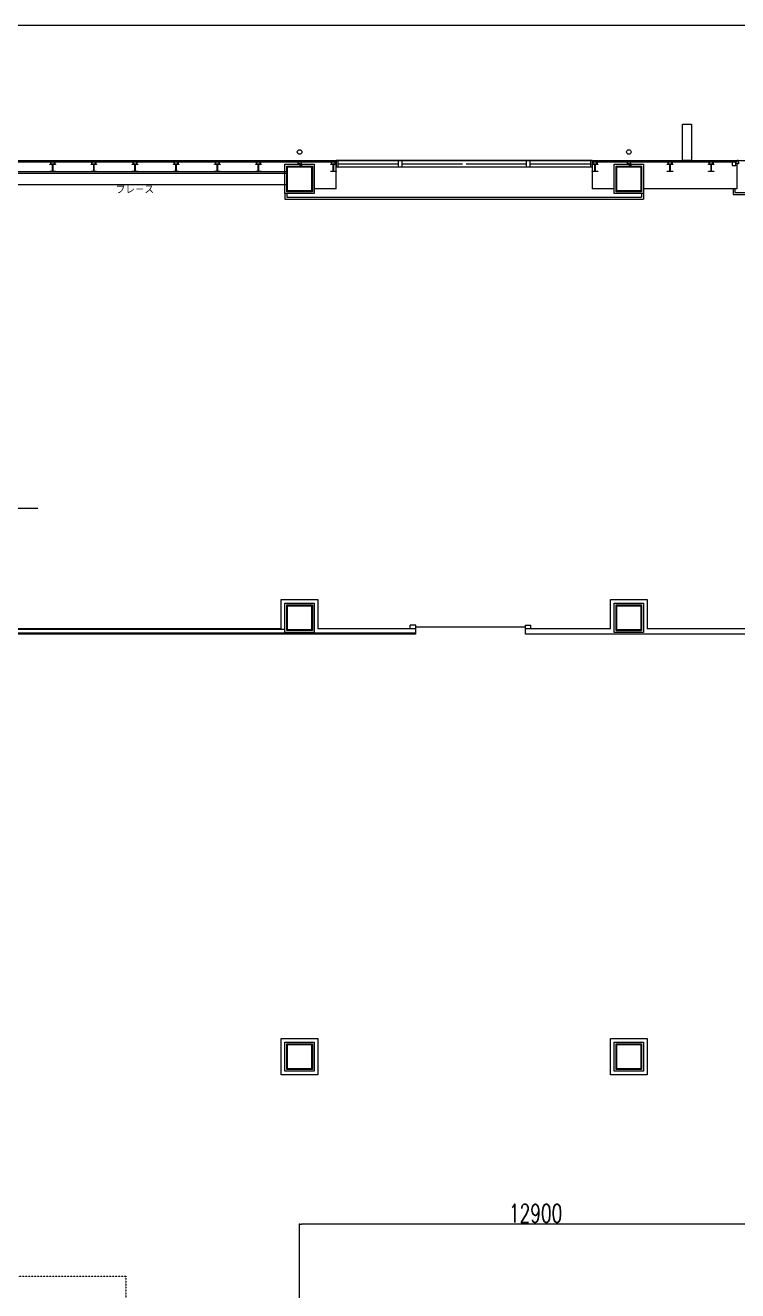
# Model space of a CAD drawing. Extents: x 225000 to 2157367, y 208400 to 840900.
# Drawn here: x 491429 to 510901, y 422802 to 457402 of the extents above; entities that cross this region are included whole.
import ezdxf
from ezdxf.enums import TextEntityAlignment as Align

# ---------------------------------------------------------------- set-up
doc = ezdxf.new("R2010")
doc.units = 0
doc.header["$LTSCALE"] = 10
for name, pattern in [('Data Center Layout_L20$0$CENTER', [2, 1.25, -0.25, 0.25, -0.25]), ('Data Center Layout_L20$0$DOTK1', [0.1, 0.05, -0.05]), ('Data Center Layout_L20$0$PHANTOMK2', [2.082, 1.667, -0.083, 0.083, -0.083, 0.083, -0.083])]:
    doc.linetypes.add(name, pattern=pattern)
for name, color, linetype, lineweight in [('Data Center Layout_L20$0$ARC', 252, 'Continuous', 0), ('Data Center Layout_L20$0$K-SIN', 252, 'Data Center Layout_L20$0$CENTER', 9), ('Data Center Layout_L20$0$STEEL1', 252, 'Continuous', 0), ('Data Center Layout_L20$0$SUGATA3', 252, 'Continuous', 0)]:
    doc.layers.add(name, color=color, linetype=linetype, lineweight=lineweight)
doc.layers.add('Data Center Layout_L20$0$MACHINE-DIM', color=252, linetype='Continuous')
doc.styles.add('Data Center Layout_L20$0$ATS', font='monotxt', dxfattribs={"bigfont": 'BIGFONT'})
doc.styles.add('Data Center Layout_L20$0$型式1', font='simplex.shx', dxfattribs={"width": 0.68, "bigfont": 'chineset.shx'})
doc.dimstyles.new('Data Center Layout_L20$0$DIM-50-00', dxfattribs={"dimscale": 0, "dimtxt": 150, "dimasz": 50, "dimexe": 0, "dimexo": 0.1, "dimgap": 50, "dimtad": 1, "dimdec": 1, "dimdsep": 46, "dimtxsty": 'Data Center Layout_L20$0$型式1', "dimblk": 'Data Center Layout_L20$0$_Dot', "dimcen": 0, "dimclrd": 256, "dimclre": 256, "dimclrt": 256, "dimadec": 0, "dimazin": 0, "dimtfac": 0.8, "dimtdec": 1, "dimtmove": 2, "dimatfit": 3, "dimldrblk": 'Data Center Layout_L20$0$_ArchTick', "dimfxl": 1, "dimtolj": 1, "dimlwd": 13, "dimlwe": 9, "dimarcsym": 0})

# ---------------------------------------------------------------- blocks, each defined once
blk = doc.blocks.new('Data Center Layout_L20$0$_Dot')
at = {"layer": 'Data Center Layout_L20$0$MACHINE-DIM', "color": 0, "lineweight": -2}
blk.add_line((-0.5, 0), (-1, 0), dxfattribs=at)
at = {"layer": 'Data Center Layout_L20$0$MACHINE-DIM', "color": 0, "const_width": 0.5}
blk.add_lwpolyline([(-0.25, 0, 1), (0.25, 0, 1)], format="xyb", close=True, dxfattribs=at)
blk = doc.blocks.new('*D112')
at = {"layer": 'Data Center Layout_L20$0$STEEL1', "lineweight": 9, "transparency": 16777216}
for p, q in [((498926, 222602), (498926, 224619)), ((511826, 222602), (511826, 224619))]:
    blk.add_line(p, q, dxfattribs=at)
at = {"layer": 'Data Center Layout_L20$0$STEEL1', "lineweight": 13, "transparency": 16777216}
blk.add_line((511776, 224619), (498976, 224619), dxfattribs=at)
at = {"layer": 'DEFPOINTS', "color": 0, "transparency": 16777216}
for p in [(498926, 224619), (498926, 222602), (511826, 222602)]:
    blk.add_point(p, dxfattribs=at)
at = {"layer": 'Data Center Layout_L20$0$STEEL1', "lineweight": 13, "transparency": 16777216, "xscale": 50, "yscale": 50, "zscale": 50, "rotation": 180}
blk.add_blockref('Data Center Layout_L20$0$_Dot', (498926, 224619), dxfattribs=at)
at = {"layer": 'Data Center Layout_L20$0$STEEL1', "lineweight": 13, "transparency": 16777216, "xscale": 50, "yscale": 50, "zscale": 50}
blk.add_blockref('Data Center Layout_L20$0$_Dot', (511826, 224619), dxfattribs=at)
at = {"layer": 'Data Center Layout_L20$0$STEEL1', "transparency": 16777216, "insert": (505376, 224919), "char_height": 500, "attachment_point": 5, "style": 'Data Center Layout_L20$0$型式1'}
blk.add_mtext('\\A1;12900', dxfattribs=at)
blk = doc.blocks.new('Data Center Layout_L20$0$_ArchTick')
at = {"layer": 'Data Center Layout_L20$0$MACHINE-DIM', "color": 0, "const_width": 0.15}
blk.add_lwpolyline([(-0.5, -0.5), (0.5, 0.5)], dxfattribs=at)
blk = doc.blocks.new('Data Center Layout_L20')
at = {"layer": 'Data Center Layout_L20$0$ARC'}
for p, q in [((472395.59, 253702.31), (499925.59, 253702.31)), ((472395.59, 253667.31), (499925.59, 253667.31)), ((506925.59, 253702.31), (499925.59, 253702.31)), ((499925.59, 252927.31), (499925.59, 253702.31)), ((499925.59, 253702.31), (499925.59, 253532.31)), ((499975.59, 253702.31), (499975.59, 253532.31)), ((501625.59, 253532.31), (501625.59, 253702.31)), ((501725.59, 253532.31), (501725.59, 253702.31)), ((505125.59, 253532.31), (505125.59, 253702.31)), ((505225.59, 253532.31), (505225.59, 253702.31)), ((506875.59, 253702.31), (506875.59, 253532.31)), ((506925.59, 253702.31), (506925.59, 253532.31)), ((506925.59, 253702.31), (510885.59, 253702.31)), ((506925.59, 253667.31), (510885.59, 253667.31)), ((490275.59, 253402.31), (498575.59, 253402.31)), ((499925.59, 253532.31), (506925.59, 253532.31)), ((499975.59, 253617.31), (501625.59, 253617.31)), ((501725.59, 253617.31), (503375.59, 253617.31)), ((503475.59, 253617.31), (505125.59, 253617.31)), ((505225.59, 253617.31), (506875.59, 253617.31)), ((510875.59, 253592.31), (510875.59, 252927.31)), ((499925.59, 252927.31), (499325.59, 252927.31)), ((507525.59, 252927.31), (506925.59, 252927.31)), ((510875.59, 252927.31), (508325.59, 252927.31)), ((498525.59, 252802.31), (498525.59, 252652.31)), ((498525.59, 252652.31), (508325.59, 252652.31)), ((498575.59, 252802.31), (498575.59, 252702.31)), ((498575.59, 252702.31), (508275.59, 252702.31)), ((508275.59, 252802.31), (508275.59, 252702.31)), ((508325.59, 252802.31), (508325.59, 252652.31)), ((498425.59, 241702.31), (499425.59, 241702.31)), ((498425.59, 241702.31), (499425.59, 241702.31)), ((498425.59, 240902.31), (498425.59, 241702.31)), ((499425.59, 241702.31), (499425.59, 240902.31)), ((507425.59, 240902.31), (507425.59, 241702.31)), ((507425.59, 241702.31), (508425.59, 241702.31)), ((508425.59, 241702.31), (508425.59, 240902.31)), ((498425.59, 240902.31), (490550.59, 240902.31)), ((498525.59, 240877.31), (490550.59, 240877.31)), ((502100.59, 240902.31), (499425.59, 240902.31)), ((501950.59, 240902.31), (501950.59, 241002.31)), ((502100.59, 241002.31), (501950.59, 241002.31)), ((502100.59, 240902.31), (502100.59, 241002.31)), ((502100.59, 240752.31), (502100.59, 240902.31)), ((505100.59, 240902.31), (505100.59, 241002.31)), ((505100.59, 241002.31), (505250.59, 241002.31)), ((505100.59, 240752.31), (505100.59, 240902.31)), ((507425.59, 240902.31), (505100.59, 240902.31)), ((505250.59, 240902.31), (505250.59, 241002.31)), ((507575.59, 240852.31), (508275.59, 240852.31)), ((512850.59, 240902.31), (508425.59, 240902.31)), ((502100.59, 240777.31), (490550.59, 240777.31)), ((502100.59, 240752.31), (490550.59, 240752.31)), ((513400.59, 240752.31), (505100.59, 240752.31))]:
    blk.add_line(p, q, dxfattribs=at)
at = {"layer": 'Data Center Layout_L20$0$ARC', "linetype": 'Continuous'}
blk.add_line((506925.59, 253702.31), (506925.59, 252927.31), dxfattribs=at)
at = {"layer": 'Data Center Layout_L20$0$ARC', "linetype": 'Data Center Layout_L20$0$PHANTOMK2'}
blk.add_line((502100.59, 240952.31), (505100.59, 240952.31), dxfattribs=at)
at = {"layer": 'Data Center Layout_L20$0$ARC', "linetype": 'Continuous'}
blk.add_lwpolyline([(509388.09, 253702.31), (509388.09, 254702.31), (509638.09, 254702.31), (509638.09, 253702.31)], close=True, dxfattribs=at)
at = {"layer": 'Data Center Layout_L20$0$ARC'}
for points in [[(492119.59, 253652.31), (492119.59, 253602.31), (492169.59, 253602.31), (492169.59, 253608.31), (492125.59, 253608.31), (492125.59, 253652.31)], [(492125.59, 253617.31), (492225.59, 253617.31), (492225.59, 253667.31), (492125.59, 253667.31)], [(492231.59, 253652.31), (492231.59, 253602.31), (492181.59, 253602.31), (492181.59, 253608.31), (492225.59, 253608.31), (492225.59, 253652.31)], [(493244.59, 253652.31), (493244.59, 253602.31), (493294.59, 253602.31), (493294.59, 253608.31), (493250.59, 253608.31), (493250.59, 253652.31)], [(493250.59, 253617.31), (493350.59, 253617.31), (493350.59, 253667.31), (493250.59, 253667.31)], [(493356.59, 253652.31), (493356.59, 253602.31), (493306.59, 253602.31), (493306.59, 253608.31), (493350.59, 253608.31), (493350.59, 253652.31)], [(494369.59, 253652.31), (494369.59, 253602.31), (494419.59, 253602.31), (494419.59, 253608.31), (494375.59, 253608.31), (494375.59, 253652.31)], [(494375.59, 253617.31), (494475.59, 253617.31), (494475.59, 253667.31), (494375.59, 253667.31)], [(494481.59, 253652.31), (494481.59, 253602.31), (494431.59, 253602.31), (494431.59, 253608.31), (494475.59, 253608.31), (494475.59, 253652.31)], [(495494.59, 253652.31), (495494.59, 253602.31), (495544.59, 253602.31), (495544.59, 253608.31), (495500.59, 253608.31), (495500.59, 253652.31)], [(495500.59, 253617.31), (495600.59, 253617.31), (495600.59, 253667.31), (495500.59, 253667.31)], [(495606.59, 253652.31), (495606.59, 253602.31), (495556.59, 253602.31), (495556.59, 253608.31), (495600.59, 253608.31), (495600.59, 253652.31)], [(496619.59, 253652.31), (496619.59, 253602.31), (496669.59, 253602.31), (496669.59, 253608.31), (496625.59, 253608.31), (496625.59, 253652.31)], [(496625.59, 253617.31), (496725.59, 253617.31), (496725.59, 253667.31), (496625.59, 253667.31)], [(496731.59, 253652.31), (496731.59, 253602.31), (496681.59, 253602.31), (496681.59, 253608.31), (496725.59, 253608.31), (496725.59, 253652.31)], [(497744.59, 253652.31), (497744.59, 253602.31), (497794.59, 253602.31), (497794.59, 253608.31), (497750.59, 253608.31), (497750.59, 253652.31)], [(497750.59, 253617.31), (497850.59, 253617.31), (497850.59, 253667.31), (497750.59, 253667.31)], [(497856.59, 253652.31), (497856.59, 253602.31), (497806.59, 253602.31), (497806.59, 253608.31), (497850.59, 253608.31), (497850.59, 253652.31)], [(498875.59, 253617.31), (498975.59, 253617.31), (498975.59, 253667.31), (498875.59, 253667.31)], [(498915.59, 253702.31), (498935.59, 253702.31), (498935.59, 253667.31), (498915.59, 253667.31)], [(499794.59, 253652.31), (499794.59, 253602.31), (499844.59, 253602.31), (499844.59, 253608.31), (499800.59, 253608.31), (499800.59, 253652.31)], [(499800.59, 253617.31), (499900.59, 253617.31), (499900.59, 253667.31), (499800.59, 253667.31)], [(499906.59, 253652.31), (499906.59, 253602.31), (499856.59, 253602.31), (499856.59, 253608.31), (499900.59, 253608.31), (499900.59, 253652.31)], [(506944.59, 253652.31), (506944.59, 253602.31), (506994.59, 253602.31), (506994.59, 253608.31), (506950.59, 253608.31), (506950.59, 253652.31)], [(506950.59, 253617.31), (507050.59, 253617.31), (507050.59, 253667.31), (506950.59, 253667.31)], [(507056.59, 253652.31), (507056.59, 253602.31), (507006.59, 253602.31), (507006.59, 253608.31), (507050.59, 253608.31), (507050.59, 253652.31)], [(507875.59, 253617.31), (507975.59, 253617.31), (507975.59, 253667.31), (507875.59, 253667.31)], [(507915.59, 253702.31), (507935.59, 253702.31), (507935.59, 253667.31), (507915.59, 253667.31)], [(508994.59, 253652.31), (508994.59, 253602.31), (509044.59, 253602.31), (509044.59, 253608.31), (509000.59, 253608.31), (509000.59, 253652.31)], [(509000.59, 253617.31), (509100.59, 253617.31), (509100.59, 253667.31), (509000.59, 253667.31)], [(509106.59, 253652.31), (509106.59, 253602.31), (509056.59, 253602.31), (509056.59, 253608.31), (509100.59, 253608.31), (509100.59, 253652.31)], [(510119.59, 253652.31), (510119.59, 253602.31), (510169.59, 253602.31), (510169.59, 253608.31), (510125.59, 253608.31), (510125.59, 253652.31)], [(510125.59, 253617.31), (510225.59, 253617.31), (510225.59, 253667.31), (510125.59, 253667.31)], [(510231.59, 253652.31), (510231.59, 253602.31), (510181.59, 253602.31), (510181.59, 253608.31), (510225.59, 253608.31), (510225.59, 253652.31)], [(510750.59, 253567.31), (510850.59, 253567.31), (510850.59, 253667.31), (510750.59, 253667.31)], [(490275.59, 253052.31), (498575.59, 253052.31), (498575.59, 253352.31), (490275.59, 253352.31)], [(492100.59, 253602.31), (492250.59, 253602.31), (492250.59, 253593.31), (492178.59, 253593.31), (492178.59, 253411.31), (492250.59, 253411.31), (492250.59, 253402.31), (492100.59, 253402.31), (492100.59, 253411.31), (492172.59, 253411.31), (492172.59, 253593.31), (492100.59, 253593.31)], [(493225.59, 253602.31), (493375.59, 253602.31), (493375.59, 253593.31), (493303.59, 253593.31), (493303.59, 253411.31), (493375.59, 253411.31), (493375.59, 253402.31), (493225.59, 253402.31), (493225.59, 253411.31), (493297.59, 253411.31), (493297.59, 253593.31), (493225.59, 253593.31)], [(494350.59, 253602.31), (494500.59, 253602.31), (494500.59, 253593.31), (494428.59, 253593.31), (494428.59, 253411.31), (494500.59, 253411.31), (494500.59, 253402.31), (494350.59, 253402.31), (494350.59, 253411.31), (494422.59, 253411.31), (494422.59, 253593.31), (494350.59, 253593.31)], [(495475.59, 253602.31), (495625.59, 253602.31), (495625.59, 253593.31), (495553.59, 253593.31), (495553.59, 253411.31), (495625.59, 253411.31), (495625.59, 253402.31), (495475.59, 253402.31), (495475.59, 253411.31), (495547.59, 253411.31), (495547.59, 253593.31), (495475.59, 253593.31)], [(496600.59, 253602.31), (496750.59, 253602.31), (496750.59, 253593.31), (496678.59, 253593.31), (496678.59, 253411.31), (496750.59, 253411.31), (496750.59, 253402.31), (496600.59, 253402.31), (496600.59, 253411.31), (496672.59, 253411.31), (496672.59, 253593.31), (496600.59, 253593.31)], [(497725.59, 253602.31), (497875.59, 253602.31), (497875.59, 253593.31), (497803.59, 253593.31), (497803.59, 253411.31), (497875.59, 253411.31), (497875.59, 253402.31), (497725.59, 253402.31), (497725.59, 253411.31), (497797.59, 253411.31), (497797.59, 253593.31), (497725.59, 253593.31)], [(498525.59, 253602.31), (499325.59, 253602.31), (499325.59, 252802.31), (498525.59, 252802.31)], [(498575.59, 253552.31), (499275.59, 253552.31), (499275.59, 252852.31), (498575.59, 252852.31)], [(498575.59, 252852.31), (498575.59, 253552.31), (499275.59, 253552.31), (499275.59, 252852.31)], [(498595.59, 252872.31), (498595.59, 253532.31), (499255.59, 253532.31), (499255.59, 252872.31)], [(498900.59, 253617.31), (498950.59, 253617.31), (498950.59, 253567.31), (498944.59, 253567.31), (498944.59, 253611.31), (498900.59, 253611.31)], [(498950.59, 253602.31), (498950.59, 253552.31), (499000.59, 253552.31), (499000.59, 253558.31), (498956.59, 253558.31), (498956.59, 253602.31)], [(499775.59, 253602.31), (499925.59, 253602.31), (499925.59, 253593.31), (499853.59, 253593.31), (499853.59, 253411.31), (499925.59, 253411.31), (499925.59, 253402.31), (499775.59, 253402.31), (499775.59, 253411.31), (499847.59, 253411.31), (499847.59, 253593.31), (499775.59, 253593.31)], [(506925.59, 253602.31), (507075.59, 253602.31), (507075.59, 253593.31), (507003.59, 253593.31), (507003.59, 253411.31), (507075.59, 253411.31), (507075.59, 253402.31), (506925.59, 253402.31), (506925.59, 253411.31), (506997.59, 253411.31), (506997.59, 253593.31), (506925.59, 253593.31)], [(507525.59, 253602.31), (508325.59, 253602.31), (508325.59, 252802.31), (507525.59, 252802.31)], [(507575.59, 252852.31), (507575.59, 253552.31), (508275.59, 253552.31), (508275.59, 252852.31)], [(507595.59, 252872.31), (507595.59, 253532.31), (508255.59, 253532.31), (508255.59, 252872.31)], [(507900.59, 253617.31), (507950.59, 253617.31), (507950.59, 253567.31), (507944.59, 253567.31), (507944.59, 253611.31), (507900.59, 253611.31)], [(507950.59, 253602.31), (507950.59, 253552.31), (508000.59, 253552.31), (508000.59, 253558.31), (507956.59, 253558.31), (507956.59, 253602.31)], [(508975.59, 253602.31), (509125.59, 253602.31), (509125.59, 253593.31), (509053.59, 253593.31), (509053.59, 253411.31), (509125.59, 253411.31), (509125.59, 253402.31), (508975.59, 253402.31), (508975.59, 253411.31), (509047.59, 253411.31), (509047.59, 253593.31), (508975.59, 253593.31)], [(510100.59, 253602.31), (510250.59, 253602.31), (510250.59, 253593.31), (510178.59, 253593.31), (510178.59, 253411.31), (510250.59, 253411.31), (510250.59, 253402.31), (510100.59, 253402.31), (510100.59, 253411.31), (510172.59, 253411.31), (510172.59, 253593.31), (510100.59, 253593.31)], [(498525.59, 241602.31), (499325.59, 241602.31), (499325.59, 240802.31), (498525.59, 240802.31)], [(498575.59, 240852.31), (498575.59, 241552.31), (499275.59, 241552.31), (499275.59, 240852.31)], [(498595.59, 240872.31), (498595.59, 241532.31), (499255.59, 241532.31), (499255.59, 240872.31)], [(507525.59, 241602.31), (508325.59, 241602.31), (508325.59, 240802.31), (507525.59, 240802.31)], [(507575.59, 240852.31), (507575.59, 241552.31), (508275.59, 241552.31), (508275.59, 240852.31)], [(507595.59, 240872.31), (507595.59, 241532.31), (508255.59, 241532.31), (508255.59, 240872.31)], [(498425.59, 229702.31), (499425.59, 229702.31), (499425.59, 228702.31), (498425.59, 228702.31)], [(498525.59, 229602.31), (499325.59, 229602.31), (499325.59, 228802.31), (498525.59, 228802.31)], [(498575.59, 228852.31), (498575.59, 229552.31), (499275.59, 229552.31), (499275.59, 228852.31)], [(498595.59, 228872.31), (498595.59, 229532.31), (499255.59, 229532.31), (499255.59, 228872.31)], [(507425.59, 229702.31), (508425.59, 229702.31), (508425.59, 228702.31), (507425.59, 228702.31)], [(507525.59, 229602.31), (508325.59, 229602.31), (508325.59, 228802.31), (507525.59, 228802.31)], [(507575.59, 228852.31), (507575.59, 229552.31), (508275.59, 229552.31), (508275.59, 228852.31)], [(507595.59, 228872.31), (507595.59, 229532.31), (508255.59, 229532.31), (508255.59, 228872.31)]]:
    blk.add_lwpolyline(points, close=True, dxfattribs=at)
for points in [[(498888.09, 253704.31), (498918.09, 253704.31), (498918.09, 253688.31), (498933.09, 253688.31), (498933.09, 253704.31), (498963.09, 253704.31)], [(507888.09, 253704.31), (507918.09, 253704.31), (507918.09, 253688.31), (507933.09, 253688.31), (507933.09, 253704.31), (507963.09, 253704.31)], [(510885.59, 253687.31), (510885.59, 253712.31), (510910.59, 253712.31), (510910.59, 253657.31), (510925.59, 253657.31), (510925.59, 253612.31), (510885.59, 253612.31), (510885.59, 253637.31)]]:
    blk.add_lwpolyline(points, dxfattribs=at)
at = {"layer": 'Data Center Layout_L20$0$ARC', "linetype": 'Data Center Layout_L20$0$DOTK1'}
blk.add_lwpolyline([(489625.59, 223202.31), (494175.48, 223202.31), (494175.48, 220902.31), (489625.59, 220902.31), (489625.59, 223202.31)], close=True, dxfattribs=at)
at = {"layer": 'Data Center Layout_L20$0$ARC'}
for centre in [(498925.59, 253938.56), (507925.59, 253938.56)]:
    blk.add_circle(centre, 62.5, dxfattribs=at)
at = {"layer": 'Data Center Layout_L20$0$K-SIN'}
for p, q in [((264786.62, 257402.31), (546925.59, 257402.31)), ((265925.59, 253702.31), (546925.59, 253702.31)), ((442925.59, 244202.31), (491775.59, 244202.31))]:
    blk.add_line(p, q, dxfattribs=at)
at = {"layer": 'Data Center Layout_L20$0$SUGATA3', "linetype": 'Continuous'}
for points in [[(510775.59, 252927.31), (510775.59, 252777.31), (514075.59, 252777.31), (514075.59, 252777.31), (514075.59, 252927.31)], [(510825.59, 252927.31), (510825.59, 252827.31), (514025.59, 252827.31), (514025.59, 252927.31)]]:
    blk.add_lwpolyline(points, dxfattribs=at)
at = {"layer": 'Data Center Layout_L20$0$ARC', "style": 'Data Center Layout_L20$0$ATS'}
blk.add_text('ブレ－ス', height=200, dxfattribs=at).set_placement((494425.59, 252902.31), align=Align.MIDDLE_CENTER)
at = {"layer": 'Data Center Layout_L20$0$STEEL1'}
dim = blk.add_linear_dim(base=(498925.59, 224618.6), p1=(511825.59, 222602.31), p2=(498925.59, 222602.31), dimstyle='Data Center Layout_L20$0$DIM-50-00', override={"dimscale": 1, "dimtxt": 500}, dxfattribs=at)
dim.commit()
dim.dimension.update_dxf_attribs({"geometry": '*D112', "text_midpoint": (505375.59, 224918.6)})

msp = doc.modelspace()

# ---------------------------------------------------------------- block references
msp.add_blockref('Data Center Layout_L20', (0, 200000))

doc.saveas('drawing.dxf')
